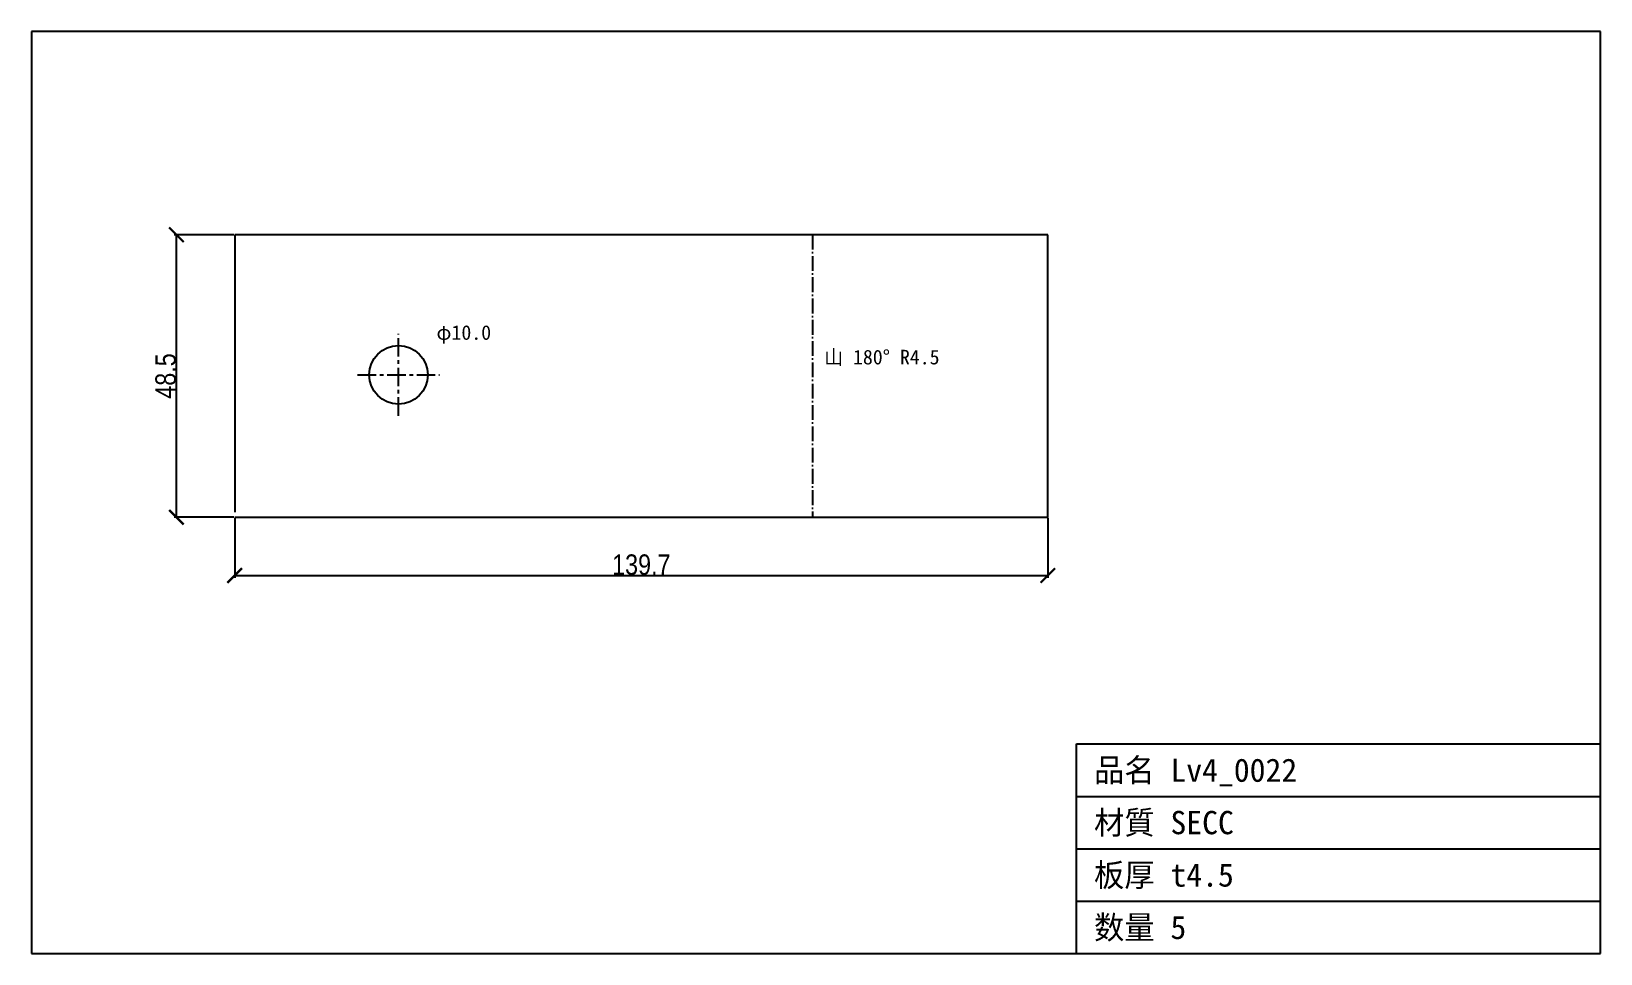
# Model space of a CAD drawing. Header units: millimetres. Extents: x -35 to 235, y -75 to 83.
import ezdxf

# ---------------------------------------------------------------- set-up
doc = ezdxf.new("R2010")
doc.units = ezdxf.units.MM
doc.linetypes.add('CENTER', pattern=[5.08, 3.175, -0.635, 0.635, -0.635])
doc.linetypes.add('DASHDOT', pattern=[3.556, 2.54, -0.508, 0, -0.508])
for name, color, linetype in [('BEND', 7, 'Continuous'), ('CENTER', 7, 'Continuous'), ('CUT', 7, 'Continuous'), ('DIM', 7, 'Continuous'), ('FRAME', 7, 'Continuous'), ('TEXT', 7, 'Continuous')]:
    doc.layers.add(name, color=color, linetype=linetype)
doc.styles.add('OpenSansCondensed-Light', font='OpenSansCondensed-Light.ttf')
doc.dimstyles.new('EZDXF', dxfattribs={"dimtxt": 0.25, "dimasz": 0.175, "dimexe": 0.375, "dimexo": 0.125, "dimgap": 0.1, "dimtad": 1, "dimlfac": 100, "dimzin": 12, "dimdsep": 46, "dimtxsty": 'OpenSansCondensed-Light', "dimblk": 'ARCHTICK', "dimcen": 2.5, "dimazin": 3, "dimtfac": 0.5, "dimtmove": 2, "dimatfit": 3})

# ---------------------------------------------------------------- blocks, each defined once
blk = doc.blocks.new('_ARCHTICK')
at = {"color": 0, "linetype": 'BYBLOCK', "const_width": 0.15}
blk.add_lwpolyline([(-0.5, -0.5), (0.5, 0.5)], dxfattribs=at)

msp = doc.modelspace()

# ---------------------------------------------------------------- linework, layer by layer
at = {"layer": 'BEND', "color": 4, "linetype": 'DASHDOT'}
msp.add_line((99.24, 48.51), (99.24, 0), dxfattribs=at)
at = {"layer": 'CENTER', "color": 1, "linetype": 'CENTER'}
for p, q in [((28.13, 17.43), (28.13, 31.47)), ((21.11, 24.45), (35.15, 24.45))]:
    msp.add_line(p, q, dxfattribs=at)
at = {"layer": 'CUT'}
for p, q in [((0, 48.51), (0, 0.88)), ((139.67, 48.51), (0, 48.51)), ((139.67, 0), (139.67, 48.51)), ((0, 0), (139.67, 0))]:
    msp.add_line(p, q, dxfattribs=at)
msp.add_circle((28.13, 24.45), 5.02, dxfattribs=at)
at = {"layer": 'FRAME'}
for p, q in [((234.59, 83.42), (-34.92, 83.42)), ((-34.92, 83.42), (-34.92, -74.92)), ((234.59, -74.92), (234.59, 83.42)), ((144.59, -74.92), (144.59, -38.92)), ((144.59, -38.92), (234.59, -38.92)), ((144.59, -47.92), (234.59, -47.92)), ((144.59, -56.92), (234.59, -56.92)), ((144.59, -65.92), (234.59, -65.92)), ((-34.92, -74.92), (234.59, -74.92))]:
    msp.add_line(p, q, dxfattribs=at)

# ---------------------------------------------------------------- texts
at = {"layer": 'TEXT'}
for s, height, p in [('φ10.0', 2.5, (34.65, 30.47)), ('山 180° R4.5', 2.5, (101.24, 26.25)), ('品名 Lv4_0022', 4, (147.59, -45.42)), ('材質 SECC', 4, (147.59, -54.42)), ('板厚 t4.5', 4, (147.59, -63.42)), ('数量 5', 4, (147.59, -72.42))]:
    msp.add_text(s, height=height, dxfattribs=at).set_placement(p)

# ---------------------------------------------------------------- dimensions: what is measured, and where the dimension line sits
at = {"layer": 'DIM'}
msp.add_linear_dim(base=(-10, 0), p1=(0, 0), p2=(0, 48.51), angle=90, dimstyle='EZDXF', override={"dimtxt": 3.5, "dimasz": 2.5, "dimdec": 1, "dimlfac": 1}, dxfattribs=at).render()
msp.add_linear_dim(base=(0, -10), p1=(0, 0), p2=(139.67, 0), dimstyle='EZDXF', override={"dimtxt": 3.5, "dimasz": 2.5, "dimdec": 1, "dimlfac": 1}, dxfattribs=at).render()

doc.saveas('drawing.dxf')
